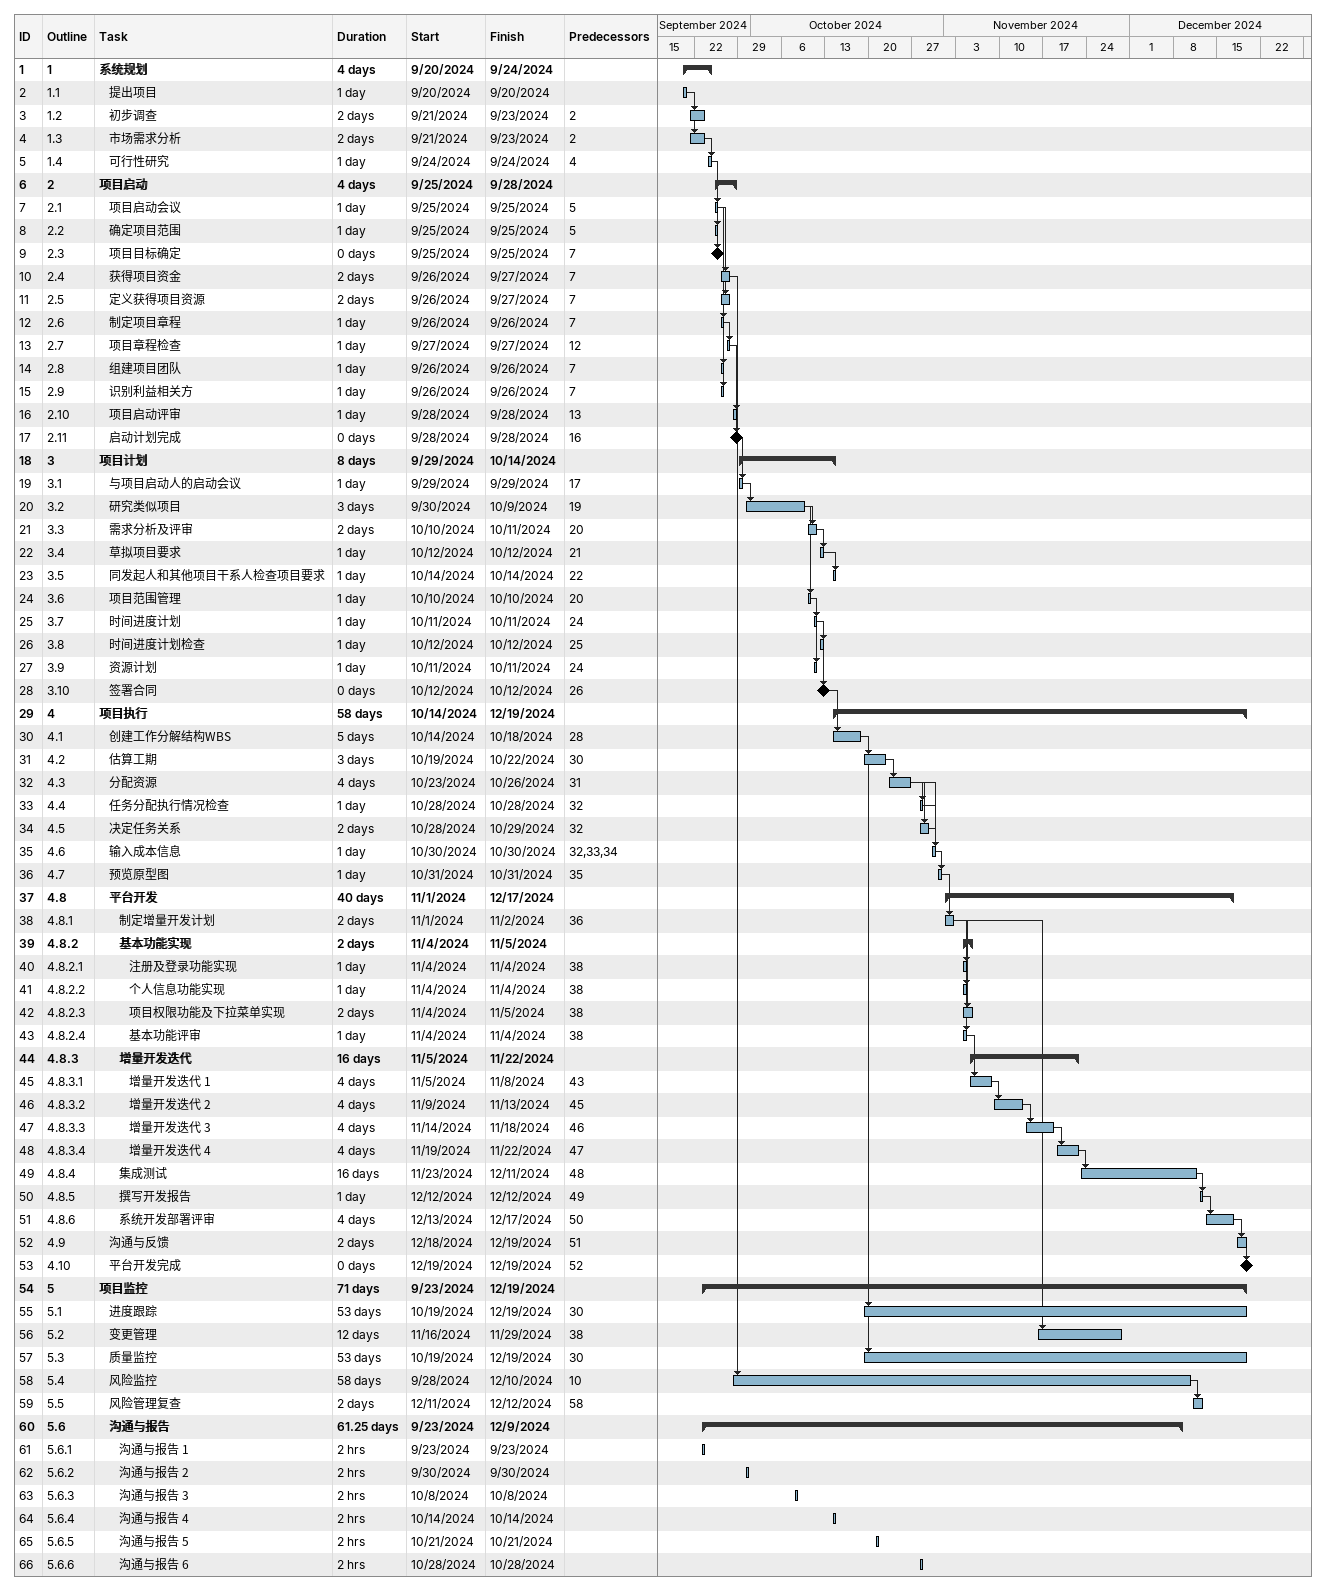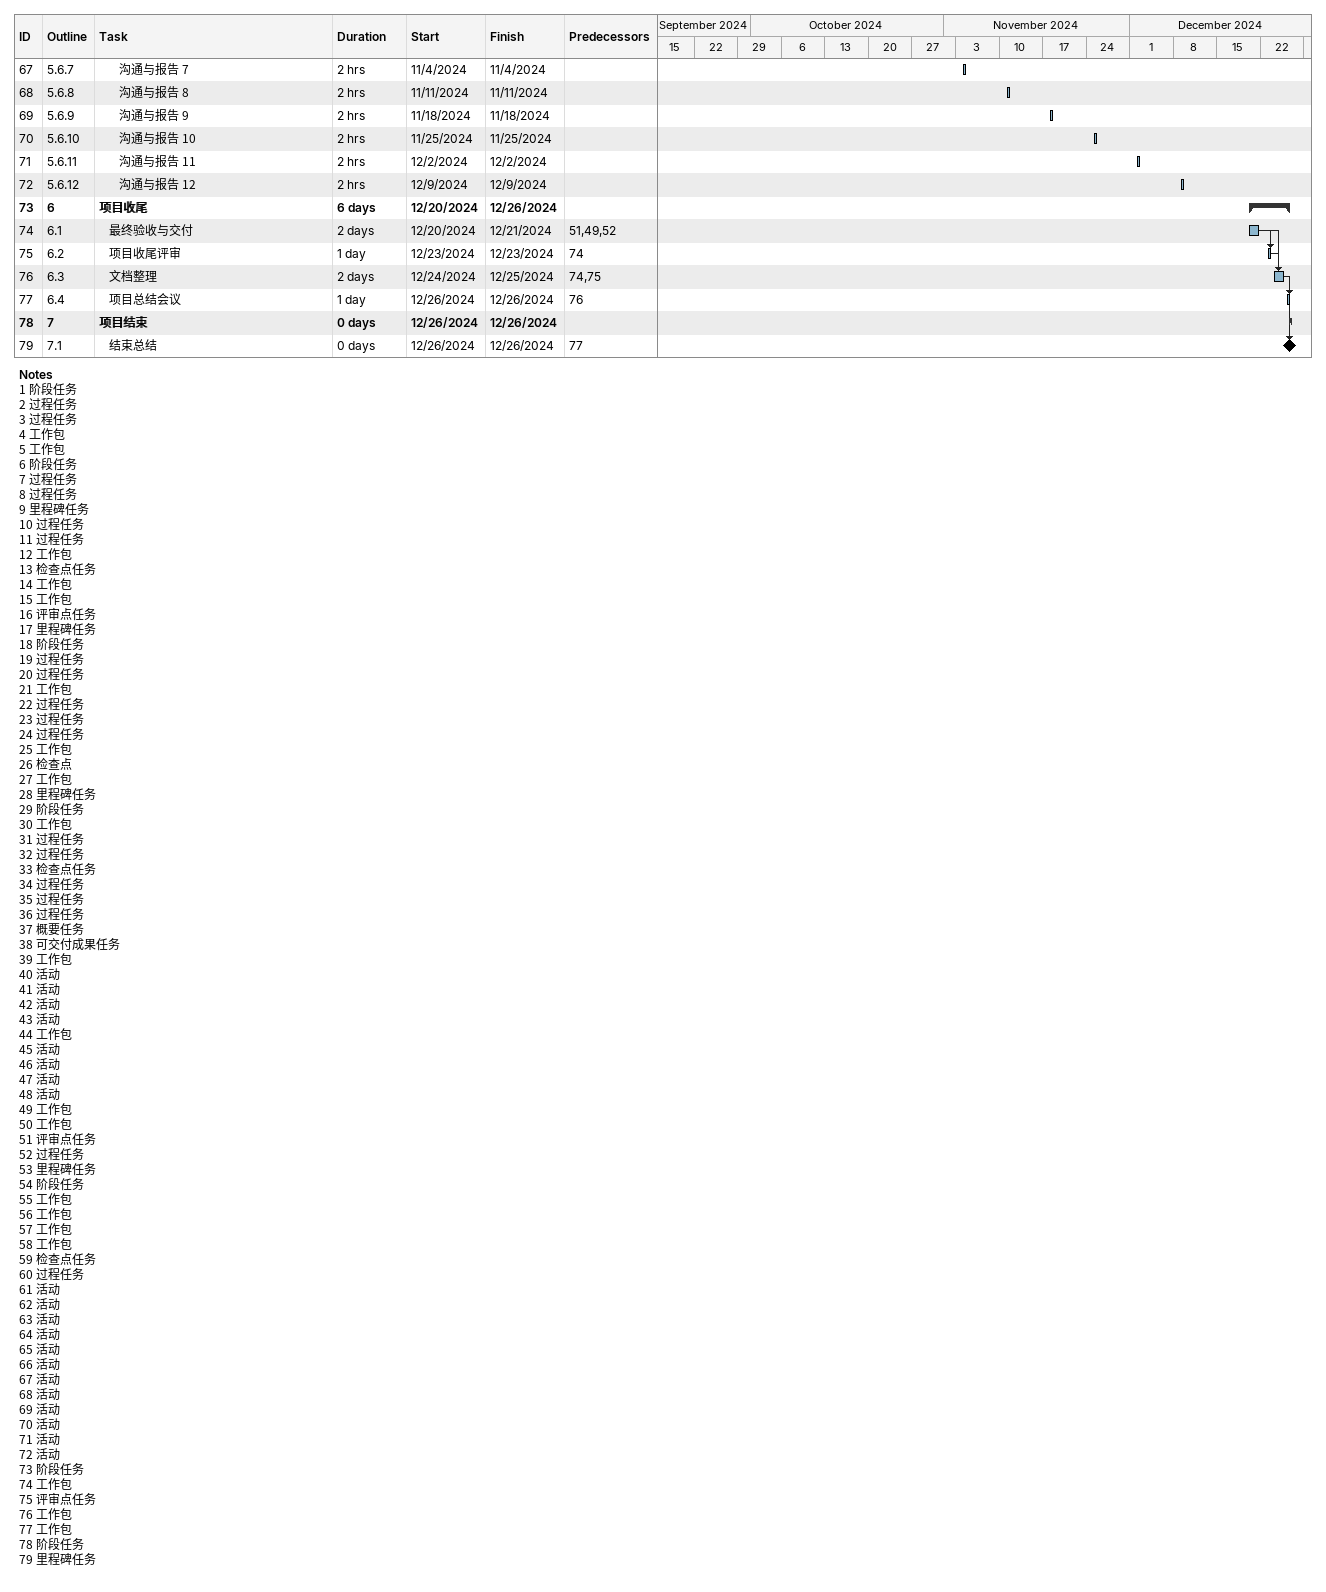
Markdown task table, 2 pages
| ID | WBS | Task | Duration | Start | Finish | Predecessors |
|---|---|---|---|---|---|---|
| 1 | 1 | **系统规划** | 4d | 2024-09-20 | 2024-09-24 |  |
| 2 | 1.1 | 提出项目 | 1d | 2024-09-20 | 2024-09-20 |  |
| 3 | 1.2 | 初步调查 | 2d | 2024-09-21 | 2024-09-23 | 2 |
| 4 | 1.3 | 市场需求分析 | 2d | 2024-09-21 | 2024-09-23 | 2 |
| 5 | 1.4 | 可行性研究 | 1d | 2024-09-24 | 2024-09-24 | 4 |
| 6 | 2 | **项目启动** | 4d | 2024-09-25 | 2024-09-28 |  |
| 7 | 2.1 | 项目启动会议 | 1d | 2024-09-25 | 2024-09-25 | 5 |
| 8 | 2.2 | 确定项目范围 | 1d | 2024-09-25 | 2024-09-25 | 5 |
| 9 | 2.3 | 项目目标确定 | 0d | 2024-09-25 | 2024-09-25 | 7 |
| 10 | 2.4 | 获得项目资金 | 2d | 2024-09-26 | 2024-09-27 | 7 |
| 11 | 2.5 | 定义获得项目资源 | 2d | 2024-09-26 | 2024-09-27 | 7 |
| 12 | 2.6 | 制定项目章程 | 1d | 2024-09-26 | 2024-09-26 | 7 |
| 13 | 2.7 | 项目章程检查 | 1d | 2024-09-27 | 2024-09-27 | 12 |
| 14 | 2.8 | 组建项目团队 | 1d | 2024-09-26 | 2024-09-26 | 7 |
| 15 | 2.9 | 识别利益相关方 | 1d | 2024-09-26 | 2024-09-26 | 7 |
| 16 | 2.10 | 项目启动评审 | 1d | 2024-09-28 | 2024-09-28 | 13 |
| 17 | 2.11 | 启动计划完成 | 0d | 2024-09-28 | 2024-09-28 | 16 |
| 18 | 3 | **项目计划** | 8d | 2024-09-29 | 2024-10-14 |  |
| 19 | 3.1 | 与项目启动人的启动会议 | 1d | 2024-09-29 | 2024-09-29 | 17 |
| 20 | 3.2 | 研究类似项目 | 3d | 2024-09-30 | 2024-10-09 | 19 |
| 21 | 3.3 | 需求分析及评审 | 2d | 2024-10-10 | 2024-10-11 | 20 |
| 22 | 3.4 | 草拟项目要求 | 1d | 2024-10-12 | 2024-10-12 | 21 |
| 23 | 3.5 | 同发起人和其他项目干系人检查项目要求 | 1d | 2024-10-14 | 2024-10-14 | 22 |
| 24 | 3.6 | 项目范围管理 | 1d | 2024-10-10 | 2024-10-10 | 20 |
| 25 | 3.7 | 时间进度计划 | 1d | 2024-10-11 | 2024-10-11 | 24 |
| 26 | 3.8 | 时间进度计划检查 | 1d | 2024-10-12 | 2024-10-12 | 25 |
| 27 | 3.9 | 资源计划 | 1d | 2024-10-11 | 2024-10-11 | 24 |
| 28 | 3.10 | 签署合同 | 0d | 2024-10-12 | 2024-10-12 | 26 |
| 29 | 4 | **项目执行** | 58d | 2024-10-14 | 2024-12-19 |  |
| 30 | 4.1 | 创建工作分解结构WBS | 5d | 2024-10-14 | 2024-10-18 | 28 |
| 31 | 4.2 | 估算工期 | 3d | 2024-10-19 | 2024-10-22 | 30 |
| 32 | 4.3 | 分配资源 | 4d | 2024-10-23 | 2024-10-26 | 31 |
| 33 | 4.4 | 任务分配执行情况检查 | 1d | 2024-10-28 | 2024-10-28 | 32 |
| 34 | 4.5 | 决定任务关系 | 2d | 2024-10-28 | 2024-10-29 | 32 |
| 35 | 4.6 | 输入成本信息 | 1d | 2024-10-30 | 2024-10-30 | 32, 33, 34 |
| 36 | 4.7 | 预览原型图 | 1d | 2024-10-31 | 2024-10-31 | 35 |
| 37 | 4.8 | **平台开发** | 40d | 2024-11-01 | 2024-12-17 |  |
| 38 | 4.8.1 | 制定增量开发计划 | 2d | 2024-11-01 | 2024-11-02 | 36 |
| 39 | 4.8.2 | **基本功能实现** | 2d | 2024-11-04 | 2024-11-05 |  |
| 40 | 4.8.2.1 | 注册及登录功能实现 | 1d | 2024-11-04 | 2024-11-04 | 38 |
| 41 | 4.8.2.2 | 个人信息功能实现 | 1d | 2024-11-04 | 2024-11-04 | 38 |
| 42 | 4.8.2.3 | 项目权限功能及下拉菜单实现 | 2d | 2024-11-04 | 2024-11-05 | 38 |
| 43 | 4.8.2.4 | 基本功能评审 | 1d | 2024-11-04 | 2024-11-04 | 38 |
| 44 | 4.8.3 | **增量开发迭代** | 16d | 2024-11-05 | 2024-11-22 |  |
| 45 | 4.8.3.1 | 增量开发迭代 1 | 4d | 2024-11-05 | 2024-11-08 | 43 |
| 46 | 4.8.3.2 | 增量开发迭代 2 | 4d | 2024-11-09 | 2024-11-13 | 45 |
| 47 | 4.8.3.3 | 增量开发迭代 3 | 4d | 2024-11-14 | 2024-11-18 | 46 |
| 48 | 4.8.3.4 | 增量开发迭代 4 | 4d | 2024-11-19 | 2024-11-22 | 47 |
| 49 | 4.8.4 | 集成测试 | 16d | 2024-11-23 | 2024-12-11 | 48 |
| 50 | 4.8.5 | 撰写开发报告 | 1d | 2024-12-12 | 2024-12-12 | 49 |
| 51 | 4.8.6 | 系统开发部署评审 | 4d | 2024-12-13 | 2024-12-17 | 50 |
| 52 | 4.9 | 沟通与反馈 | 2d | 2024-12-18 | 2024-12-19 | 51 |
| 53 | 4.10 | 平台开发完成 | 0d | 2024-12-19 | 2024-12-19 | 52 |
| 54 | 5 | **项目监控** | 71d | 2024-09-23 | 2024-12-19 |  |
| 55 | 5.1 | 进度跟踪 | 53d | 2024-10-19 | 2024-12-19 | 30 |
| 56 | 5.2 | 变更管理 | 12d | 2024-11-16 | 2024-11-29 | 38 |
| 57 | 5.3 | 质量监控 | 53d | 2024-10-19 | 2024-12-19 | 30 |
| 58 | 5.4 | 风险监控 | 58d | 2024-09-28 | 2024-12-10 | 10 |
| 59 | 5.5 | 风险管理复查 | 2d | 2024-12-11 | 2024-12-12 | 58 |
| 60 | 5.6 | **沟通与报告** | 61.25d | 2024-09-23 | 2024-12-09 |  |
| 61 | 5.6.1 | 沟通与报告 1 | 2h | 2024-09-23 | 2024-09-23 |  |
| 62 | 5.6.2 | 沟通与报告 2 | 2h | 2024-09-30 | 2024-09-30 |  |
| 63 | 5.6.3 | 沟通与报告 3 | 2h | 2024-10-08 | 2024-10-08 |  |
| 64 | 5.6.4 | 沟通与报告 4 | 2h | 2024-10-14 | 2024-10-14 |  |
| 65 | 5.6.5 | 沟通与报告 5 | 2h | 2024-10-21 | 2024-10-21 |  |
| 66 | 5.6.6 | 沟通与报告 6 | 2h | 2024-10-28 | 2024-10-28 |  |
| 67 | 5.6.7 | 沟通与报告 7 | 2h | 2024-11-04 | 2024-11-04 |  |
| 68 | 5.6.8 | 沟通与报告 8 | 2h | 2024-11-11 | 2024-11-11 |  |
| 69 | 5.6.9 | 沟通与报告 9 | 2h | 2024-11-18 | 2024-11-18 |  |
| 70 | 5.6.10 | 沟通与报告 10 | 2h | 2024-11-25 | 2024-11-25 |  |
| 71 | 5.6.11 | 沟通与报告 11 | 2h | 2024-12-02 | 2024-12-02 |  |
| 72 | 5.6.12 | 沟通与报告 12 | 2h | 2024-12-09 | 2024-12-09 |  |
| 73 | 6 | **项目收尾** | 6d | 2024-12-20 | 2024-12-26 |  |
| 74 | 6.1 | 最终验收与交付 | 2d | 2024-12-20 | 2024-12-21 | 51, 49, 52 |
| 75 | 6.2 | 项目收尾评审 | 1d | 2024-12-23 | 2024-12-23 | 74 |
| 76 | 6.3 | 文档整理 | 2d | 2024-12-24 | 2024-12-25 | 74, 75 |
| 77 | 6.4 | 项目总结会议 | 1d | 2024-12-26 | 2024-12-26 | 76 |
| 78 | 7 | **项目结束** | 0d | 2024-12-26 | 2024-12-26 |  |
| 79 | 7.1 | 结束总结 | 0d | 2024-12-26 | 2024-12-26 | 77 |

Notes
- 1: 阶段任务
- 2: 过程任务
- 3: 过程任务
- 4: 工作包
- 5: 工作包
- 6: 阶段任务
- 7: 过程任务
- 8: 过程任务
- 9: 里程碑任务
- 10: 过程任务
- 11: 过程任务
- 12: 工作包
- 13: 检查点任务
- 14: 工作包
- 15: 工作包
- 16: 评审点任务
- 17: 里程碑任务
- 18: 阶段任务
- 19: 过程任务
- 20: 过程任务
- 21: 工作包
- 22: 过程任务
- 23: 过程任务
- 24: 过程任务
- 25: 工作包
- 26: 检查点
- 27: 工作包
- 28: 里程碑任务
- 29: 阶段任务
- 30: 工作包
- 31: 过程任务
- 32: 过程任务
- 33: 检查点任务
- 34: 过程任务
- 35: 过程任务
- 36: 过程任务
- 37: 概要任务
- 38: 可交付成果任务
- 39: 工作包
- 40: 活动
- 41: 活动
- 42: 活动
- 43: 活动
- 44: 工作包
- 45: 活动
- 46: 活动
- 47: 活动
- 48: 活动
- 49: 工作包
- 50: 工作包
- 51: 评审点任务
- 52: 过程任务
- 53: 里程碑任务
- 54: 阶段任务
- 55: 工作包
- 56: 工作包
- 57: 工作包
- 58: 工作包
- 59: 检查点任务
- 60: 过程任务
- 61: 活动
- 62: 活动
- 63: 活动
- 64: 活动
- 65: 活动
- 66: 活动
- 67: 活动
- 68: 活动
- 69: 活动
- 70: 活动
- 71: 活动
- 72: 活动
- 73: 阶段任务
- 74: 工作包
- 75: 评审点任务
- 76: 工作包
- 77: 工作包
- 78: 阶段任务
- 79: 里程碑任务
